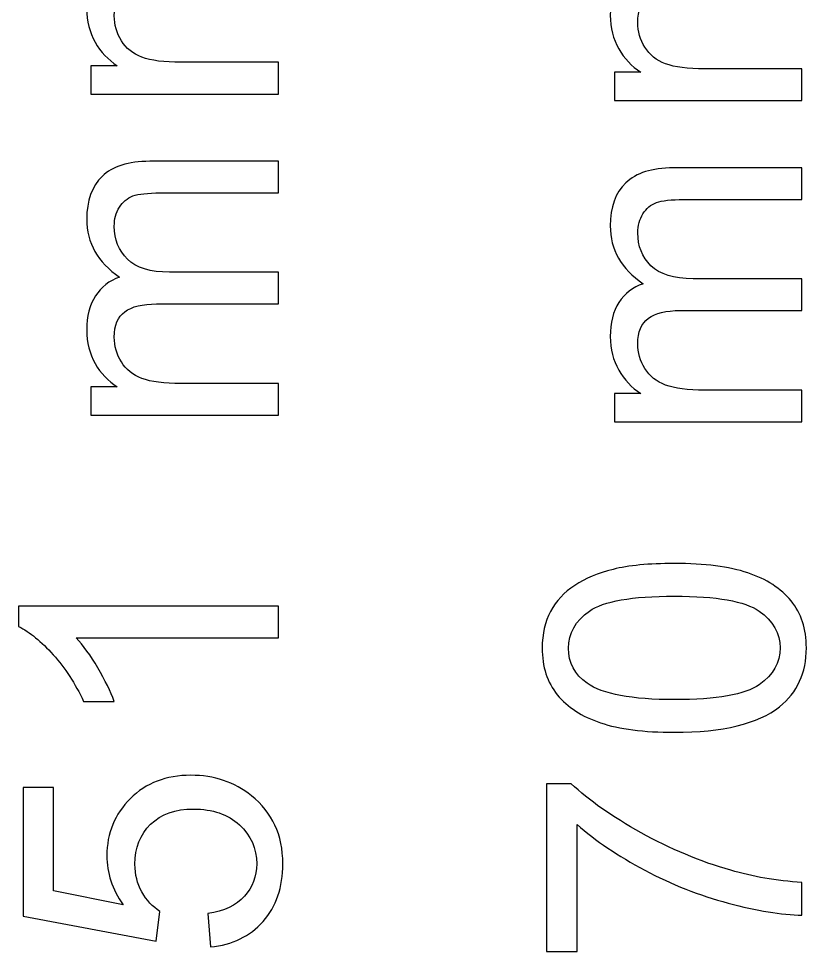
# Model space of a CAD drawing. Header units: millimetres. Extents: x -62 to 58, y -47 to 48.
# Drawn here: x 43.72 to 54.49, y -8.81 to 3.93 of the extents above; entities that cross this region are included whole.
import ezdxf

# ---------------------------------------------------------------- set-up
doc = ezdxf.new("R2010")
doc.units = ezdxf.units.MM
doc.header["$MEASUREMENT"] = 0
doc.layers.add('BG_OUTLINE', color=7, linetype='Continuous')

msp = doc.modelspace()

# ---------------------------------------------------------------- linework, layer by layer
at = {"layer": 'BG_OUTLINE'}
for points, knots in [([(47.2731, 2.9009), (47.2731, 2.9009), (44.7123, 2.9009), (44.7123, 2.9009), (44.7123, 2.9009), (44.7123, 2.9009), (44.7123, 3.2886), (44.7123, 3.2886), (44.7123, 3.2886), (44.7123, 3.2886), (45.0712, 3.2886), (45.0712, 3.2886), (45.0712, 3.2886), (44.9461, 3.3692), (44.8449, 3.4762), (44.7691, 3.6096), (44.7691, 3.6096), (44.6926, 3.7429), (44.6539, 3.8952), (44.6539, 4.0656), (44.6539, 4.0656), (44.6539, 4.2549), (44.6934, 4.4105), (44.7724, 4.5315), (44.7724, 4.5315), (44.8514, 4.6533), (44.9609, 4.7389), (45.1025, 4.7883), (45.1025, 4.7883), (44.8037, 4.9916), (44.6539, 5.255), (44.6539, 5.5793), (44.6539, 5.5793), (44.6539, 5.8337), (44.7247, 6.0288), (44.8654, 6.1654), (44.8654, 6.1654), (45.0062, 6.302), (45.2227, 6.3704), (45.5149, 6.3704), (45.5149, 6.3704), (45.5149, 6.3704), (47.2731, 6.3704), (47.2731, 6.3704), (47.2731, 6.3704), (47.2731, 6.3704), (47.2731, 5.939), (47.2731, 5.939), (47.2731, 5.939), (47.2731, 5.939), (45.6598, 5.939), (45.6598, 5.939), (45.6598, 5.939), (45.4861, 5.939), (45.361, 5.9251), (45.2844, 5.8971), (45.2844, 5.8971), (45.2087, 5.8683), (45.1469, 5.8172), (45.1, 5.744), (45.1, 5.744), (45.0539, 5.6699), (45.0301, 5.5826), (45.0301, 5.483), (45.0301, 5.483), (45.0301, 5.3028), (45.0902, 5.1538), (45.2103, 5.0344), (45.2103, 5.0344), (45.3297, 4.9159), (45.5215, 4.8558), (45.7849, 4.8558), (45.7849, 4.8558), (45.7849, 4.8558), (47.2731, 4.8558), (47.2731, 4.8558), (47.2731, 4.8558), (47.2731, 4.8558), (47.2731, 4.422), (47.2731, 4.422), (47.2731, 4.422), (47.2731, 4.422), (45.6095, 4.422), (45.6095, 4.422), (45.6095, 4.422), (45.4161, 4.422), (45.2712, 4.3866), (45.1749, 4.3158), (45.1749, 4.3158), (45.0786, 4.245), (45.0301, 4.1298), (45.0301, 3.9685), (45.0301, 3.9685), (45.0301, 3.8466), (45.0622, 3.7339), (45.1272, 3.6302), (45.1272, 3.6302), (45.1914, 3.5264), (45.2852, 3.4507), (45.4087, 3.4046), (45.4087, 3.4046), (45.533, 3.3577), (45.7116, 3.3347), (45.9446, 3.3347), (45.9446, 3.3347), (45.9446, 3.3347), (47.2731, 3.3347), (47.2731, 3.3347), (47.2731, 3.3347), (47.2731, 3.3347), (47.2731, 2.9009), (47.2731, 2.9009)], [0, 0, 0, 0, 0.0357143, 0.0357143, 0.0357143, 0.0357143, 0.0714286, 0.0714286, 0.0714286, 0.0714286, 0.1071429, 0.1071429, 0.1071429, 0.1071429, 0.1428571, 0.1428571, 0.1428571, 0.1428571, 0.1785714, 0.1785714, 0.1785714, 0.1785714, 0.2142857, 0.2142857, 0.2142857, 0.2142857, 0.25, 0.25, 0.25, 0.25, 0.2857143, 0.2857143, 0.2857143, 0.2857143, 0.3214286, 0.3214286, 0.3214286, 0.3214286, 0.3571429, 0.3571429, 0.3571429, 0.3571429, 0.3928571, 0.3928571, 0.3928571, 0.3928571, 0.4285714, 0.4285714, 0.4285714, 0.4285714, 0.4642857, 0.4642857, 0.4642857, 0.4642857, 0.5, 0.5, 0.5, 0.5, 0.5357143, 0.5357143, 0.5357143, 0.5357143, 0.5714286, 0.5714286, 0.5714286, 0.5714286, 0.6071429, 0.6071429, 0.6071429, 0.6071429, 0.6428571, 0.6428571, 0.6428571, 0.6428571, 0.6785714, 0.6785714, 0.6785714, 0.6785714, 0.7142857, 0.7142857, 0.7142857, 0.7142857, 0.75, 0.75, 0.75, 0.75, 0.7857143, 0.7857143, 0.7857143, 0.7857143, 0.8214286, 0.8214286, 0.8214286, 0.8214286, 0.8571429, 0.8571429, 0.8571429, 0.8571429, 0.8928571, 0.8928571, 0.8928571, 0.8928571, 0.9285714, 0.9285714, 0.9285714, 0.9285714, 0.9642857, 0.9642857, 0.9642857, 0.9642857, 1, 1, 1, 1]), ([(54.4269, 2.8111), (54.4269, 2.8111), (51.8661, 2.8111), (51.8661, 2.8111), (51.8661, 2.8111), (51.8661, 2.8111), (51.8661, 3.1988), (51.8661, 3.1988), (51.8661, 3.1988), (51.8661, 3.1988), (52.225, 3.1988), (52.225, 3.1988), (52.225, 3.1988), (52.0999, 3.2794), (51.9987, 3.3864), (51.9229, 3.5198), (51.9229, 3.5198), (51.8464, 3.6531), (51.8077, 3.8054), (51.8077, 3.9758), (51.8077, 3.9758), (51.8077, 4.1651), (51.8472, 4.3207), (51.9262, 4.4417), (51.9262, 4.4417), (52.0052, 4.5635), (52.1147, 4.6491), (52.2563, 4.6985), (52.2563, 4.6985), (51.9575, 4.9018), (51.8077, 5.1652), (51.8077, 5.4895), (51.8077, 5.4895), (51.8077, 5.7439), (51.8785, 5.939), (52.0192, 6.0756), (52.0192, 6.0756), (52.16, 6.2122), (52.3765, 6.2806), (52.6687, 6.2806), (52.6687, 6.2806), (52.6687, 6.2806), (54.4269, 6.2806), (54.4269, 6.2806), (54.4269, 6.2806), (54.4269, 6.2806), (54.4269, 5.8492), (54.4269, 5.8492), (54.4269, 5.8492), (54.4269, 5.8492), (52.8136, 5.8492), (52.8136, 5.8492), (52.8136, 5.8492), (52.6399, 5.8492), (52.5148, 5.8353), (52.4382, 5.8073), (52.4382, 5.8073), (52.3625, 5.7785), (52.3007, 5.7274), (52.2538, 5.6542), (52.2538, 5.6542), (52.2077, 5.5801), (52.1839, 5.4928), (52.1839, 5.3932), (52.1839, 5.3932), (52.1839, 5.213), (52.244, 5.064), (52.3641, 4.9446), (52.3641, 4.9446), (52.4835, 4.8261), (52.6753, 4.766), (52.9387, 4.766), (52.9387, 4.766), (52.9387, 4.766), (54.4269, 4.766), (54.4269, 4.766), (54.4269, 4.766), (54.4269, 4.766), (54.4269, 4.3322), (54.4269, 4.3322), (54.4269, 4.3322), (54.4269, 4.3322), (52.7633, 4.3322), (52.7633, 4.3322), (52.7633, 4.3322), (52.5699, 4.3322), (52.425, 4.2968), (52.3287, 4.226), (52.3287, 4.226), (52.2324, 4.1552), (52.1839, 4.04), (52.1839, 3.8787), (52.1839, 3.8787), (52.1839, 3.7568), (52.216, 3.6441), (52.281, 3.5404), (52.281, 3.5404), (52.3452, 3.4366), (52.439, 3.3609), (52.5625, 3.3148), (52.5625, 3.3148), (52.6868, 3.2679), (52.8654, 3.2449), (53.0984, 3.2449), (53.0984, 3.2449), (53.0984, 3.2449), (54.4269, 3.2449), (54.4269, 3.2449), (54.4269, 3.2449), (54.4269, 3.2449), (54.4269, 2.8111), (54.4269, 2.8111)], [0, 0, 0, 0, 0.0357143, 0.0357143, 0.0357143, 0.0357143, 0.0714286, 0.0714286, 0.0714286, 0.0714286, 0.1071429, 0.1071429, 0.1071429, 0.1071429, 0.1428571, 0.1428571, 0.1428571, 0.1428571, 0.1785714, 0.1785714, 0.1785714, 0.1785714, 0.2142857, 0.2142857, 0.2142857, 0.2142857, 0.25, 0.25, 0.25, 0.25, 0.2857143, 0.2857143, 0.2857143, 0.2857143, 0.3214286, 0.3214286, 0.3214286, 0.3214286, 0.3571429, 0.3571429, 0.3571429, 0.3571429, 0.3928571, 0.3928571, 0.3928571, 0.3928571, 0.4285714, 0.4285714, 0.4285714, 0.4285714, 0.4642857, 0.4642857, 0.4642857, 0.4642857, 0.5, 0.5, 0.5, 0.5, 0.5357143, 0.5357143, 0.5357143, 0.5357143, 0.5714286, 0.5714286, 0.5714286, 0.5714286, 0.6071429, 0.6071429, 0.6071429, 0.6071429, 0.6428571, 0.6428571, 0.6428571, 0.6428571, 0.6785714, 0.6785714, 0.6785714, 0.6785714, 0.7142857, 0.7142857, 0.7142857, 0.7142857, 0.75, 0.75, 0.75, 0.75, 0.7857143, 0.7857143, 0.7857143, 0.7857143, 0.8214286, 0.8214286, 0.8214286, 0.8214286, 0.8571429, 0.8571429, 0.8571429, 0.8571429, 0.8928571, 0.8928571, 0.8928571, 0.8928571, 0.9285714, 0.9285714, 0.9285714, 0.9285714, 0.9642857, 0.9642857, 0.9642857, 0.9642857, 1, 1, 1, 1]), ([(47.2731, -1.4875), (47.2731, -1.4875), (44.7123, -1.4875), (44.7123, -1.4875), (44.7123, -1.4875), (44.7123, -1.4875), (44.7123, -1.0998), (44.7123, -1.0998), (44.7123, -1.0998), (44.7123, -1.0998), (45.0712, -1.0998), (45.0712, -1.0998), (45.0712, -1.0998), (44.9461, -1.0192), (44.8449, -0.9122), (44.7691, -0.7788), (44.7691, -0.7788), (44.6926, -0.6455), (44.6539, -0.4932), (44.6539, -0.3228), (44.6539, -0.3228), (44.6539, -0.1335), (44.6934, 0.0221), (44.7724, 0.1431), (44.7724, 0.1431), (44.8514, 0.2649), (44.9609, 0.3505), (45.1025, 0.3999), (45.1025, 0.3999), (44.8037, 0.6032), (44.6539, 0.8666), (44.6539, 1.1909), (44.6539, 1.1909), (44.6539, 1.4453), (44.7247, 1.6404), (44.8654, 1.777), (44.8654, 1.777), (45.0062, 1.9136), (45.2227, 1.982), (45.5149, 1.982), (45.5149, 1.982), (45.5149, 1.982), (47.2731, 1.982), (47.2731, 1.982), (47.2731, 1.982), (47.2731, 1.982), (47.2731, 1.5506), (47.2731, 1.5506), (47.2731, 1.5506), (47.2731, 1.5506), (45.6598, 1.5506), (45.6598, 1.5506), (45.6598, 1.5506), (45.4861, 1.5506), (45.361, 1.5367), (45.2844, 1.5087), (45.2844, 1.5087), (45.2087, 1.4799), (45.1469, 1.4288), (45.1, 1.3556), (45.1, 1.3556), (45.0539, 1.2815), (45.0301, 1.1942), (45.0301, 1.0946), (45.0301, 1.0946), (45.0301, 0.9144), (45.0902, 0.7654), (45.2103, 0.646), (45.2103, 0.646), (45.3297, 0.5275), (45.5215, 0.4674), (45.7849, 0.4674), (45.7849, 0.4674), (45.7849, 0.4674), (47.2731, 0.4674), (47.2731, 0.4674), (47.2731, 0.4674), (47.2731, 0.4674), (47.2731, 0.0336), (47.2731, 0.0336), (47.2731, 0.0336), (47.2731, 0.0336), (45.6095, 0.0336), (45.6095, 0.0336), (45.6095, 0.0336), (45.4161, 0.0336), (45.2712, -0.0018), (45.1749, -0.0726), (45.1749, -0.0726), (45.0786, -0.1434), (45.0301, -0.2586), (45.0301, -0.4199), (45.0301, -0.4199), (45.0301, -0.5418), (45.0622, -0.6545), (45.1272, -0.7582), (45.1272, -0.7582), (45.1914, -0.862), (45.2852, -0.9377), (45.4087, -0.9838), (45.4087, -0.9838), (45.533, -1.0307), (45.7116, -1.0537), (45.9446, -1.0537), (45.9446, -1.0537), (45.9446, -1.0537), (47.2731, -1.0537), (47.2731, -1.0537), (47.2731, -1.0537), (47.2731, -1.0537), (47.2731, -1.4875), (47.2731, -1.4875)], [0, 0, 0, 0, 0.0357143, 0.0357143, 0.0357143, 0.0357143, 0.0714286, 0.0714286, 0.0714286, 0.0714286, 0.1071429, 0.1071429, 0.1071429, 0.1071429, 0.1428571, 0.1428571, 0.1428571, 0.1428571, 0.1785714, 0.1785714, 0.1785714, 0.1785714, 0.2142857, 0.2142857, 0.2142857, 0.2142857, 0.25, 0.25, 0.25, 0.25, 0.2857143, 0.2857143, 0.2857143, 0.2857143, 0.3214286, 0.3214286, 0.3214286, 0.3214286, 0.3571429, 0.3571429, 0.3571429, 0.3571429, 0.3928571, 0.3928571, 0.3928571, 0.3928571, 0.4285714, 0.4285714, 0.4285714, 0.4285714, 0.4642857, 0.4642857, 0.4642857, 0.4642857, 0.5, 0.5, 0.5, 0.5, 0.5357143, 0.5357143, 0.5357143, 0.5357143, 0.5714286, 0.5714286, 0.5714286, 0.5714286, 0.6071429, 0.6071429, 0.6071429, 0.6071429, 0.6428571, 0.6428571, 0.6428571, 0.6428571, 0.6785714, 0.6785714, 0.6785714, 0.6785714, 0.7142857, 0.7142857, 0.7142857, 0.7142857, 0.75, 0.75, 0.75, 0.75, 0.7857143, 0.7857143, 0.7857143, 0.7857143, 0.8214286, 0.8214286, 0.8214286, 0.8214286, 0.8571429, 0.8571429, 0.8571429, 0.8571429, 0.8928571, 0.8928571, 0.8928571, 0.8928571, 0.9285714, 0.9285714, 0.9285714, 0.9285714, 0.9642857, 0.9642857, 0.9642857, 0.9642857, 1, 1, 1, 1]), ([(54.4269, -1.5773), (54.4269, -1.5773), (51.8661, -1.5773), (51.8661, -1.5773), (51.8661, -1.5773), (51.8661, -1.5773), (51.8661, -1.1896), (51.8661, -1.1896), (51.8661, -1.1896), (51.8661, -1.1896), (52.225, -1.1896), (52.225, -1.1896), (52.225, -1.1896), (52.0999, -1.109), (51.9987, -1.002), (51.9229, -0.8686), (51.9229, -0.8686), (51.8464, -0.7353), (51.8077, -0.583), (51.8077, -0.4126), (51.8077, -0.4126), (51.8077, -0.2233), (51.8472, -0.0677), (51.9262, 0.0533), (51.9262, 0.0533), (52.0052, 0.1751), (52.1147, 0.2607), (52.2563, 0.3101), (52.2563, 0.3101), (51.9575, 0.5134), (51.8077, 0.7768), (51.8077, 1.1011), (51.8077, 1.1011), (51.8077, 1.3555), (51.8785, 1.5506), (52.0192, 1.6872), (52.0192, 1.6872), (52.16, 1.8238), (52.3765, 1.8922), (52.6687, 1.8922), (52.6687, 1.8922), (52.6687, 1.8922), (54.4269, 1.8922), (54.4269, 1.8922), (54.4269, 1.8922), (54.4269, 1.8922), (54.4269, 1.4608), (54.4269, 1.4608), (54.4269, 1.4608), (54.4269, 1.4608), (52.8136, 1.4608), (52.8136, 1.4608), (52.8136, 1.4608), (52.6399, 1.4608), (52.5148, 1.4469), (52.4382, 1.4189), (52.4382, 1.4189), (52.3625, 1.3901), (52.3007, 1.339), (52.2538, 1.2658), (52.2538, 1.2658), (52.2077, 1.1917), (52.1839, 1.1044), (52.1839, 1.0048), (52.1839, 1.0048), (52.1839, 0.8246), (52.244, 0.6756), (52.3641, 0.5562), (52.3641, 0.5562), (52.4835, 0.4377), (52.6753, 0.3776), (52.9387, 0.3776), (52.9387, 0.3776), (52.9387, 0.3776), (54.4269, 0.3776), (54.4269, 0.3776), (54.4269, 0.3776), (54.4269, 0.3776), (54.4269, -0.0562), (54.4269, -0.0562), (54.4269, -0.0562), (54.4269, -0.0562), (52.7633, -0.0562), (52.7633, -0.0562), (52.7633, -0.0562), (52.5699, -0.0562), (52.425, -0.0916), (52.3287, -0.1624), (52.3287, -0.1624), (52.2324, -0.2332), (52.1839, -0.3484), (52.1839, -0.5097), (52.1839, -0.5097), (52.1839, -0.6316), (52.216, -0.7443), (52.281, -0.848), (52.281, -0.848), (52.3452, -0.9518), (52.439, -1.0275), (52.5625, -1.0736), (52.5625, -1.0736), (52.6868, -1.1205), (52.8654, -1.1435), (53.0984, -1.1435), (53.0984, -1.1435), (53.0984, -1.1435), (54.4269, -1.1435), (54.4269, -1.1435), (54.4269, -1.1435), (54.4269, -1.1435), (54.4269, -1.5773), (54.4269, -1.5773)], [0, 0, 0, 0, 0.0357143, 0.0357143, 0.0357143, 0.0357143, 0.0714286, 0.0714286, 0.0714286, 0.0714286, 0.1071429, 0.1071429, 0.1071429, 0.1071429, 0.1428571, 0.1428571, 0.1428571, 0.1428571, 0.1785714, 0.1785714, 0.1785714, 0.1785714, 0.2142857, 0.2142857, 0.2142857, 0.2142857, 0.25, 0.25, 0.25, 0.25, 0.2857143, 0.2857143, 0.2857143, 0.2857143, 0.3214286, 0.3214286, 0.3214286, 0.3214286, 0.3571429, 0.3571429, 0.3571429, 0.3571429, 0.3928571, 0.3928571, 0.3928571, 0.3928571, 0.4285714, 0.4285714, 0.4285714, 0.4285714, 0.4642857, 0.4642857, 0.4642857, 0.4642857, 0.5, 0.5, 0.5, 0.5, 0.5357143, 0.5357143, 0.5357143, 0.5357143, 0.5714286, 0.5714286, 0.5714286, 0.5714286, 0.6071429, 0.6071429, 0.6071429, 0.6071429, 0.6428571, 0.6428571, 0.6428571, 0.6428571, 0.6785714, 0.6785714, 0.6785714, 0.6785714, 0.7142857, 0.7142857, 0.7142857, 0.7142857, 0.75, 0.75, 0.75, 0.75, 0.7857143, 0.7857143, 0.7857143, 0.7857143, 0.8214286, 0.8214286, 0.8214286, 0.8214286, 0.8571429, 0.8571429, 0.8571429, 0.8571429, 0.8928571, 0.8928571, 0.8928571, 0.8928571, 0.9285714, 0.9285714, 0.9285714, 0.9285714, 0.9642857, 0.9642857, 0.9642857, 0.9642857, 1, 1, 1, 1]), ([(52.6835, -5.8173), (52.2654, -5.8173), (51.9287, -5.7745), (51.6743, -5.6881), (51.6743, -5.6881), (51.4192, -5.6025), (51.2224, -5.4741), (51.0842, -5.3045), (51.0842, -5.3045), (50.9459, -5.135), (50.8775, -4.9218), (50.8775, -4.665), (50.8775, -4.665), (50.8775, -4.4748), (50.9154, -4.3085), (50.992, -4.1653), (50.992, -4.1653), (51.0677, -4.0221), (51.178, -3.9044), (51.322, -3.8105), (51.322, -3.8105), (51.4661, -3.7175), (51.6414, -3.6443), (51.848, -3.5916), (51.848, -3.5916), (52.0546, -3.5381), (52.3328, -3.5117), (52.6835, -3.5117), (52.6835, -3.5117), (53.0984, -3.5117), (53.4326, -3.5545), (53.6877, -3.6393), (53.6877, -3.6393), (53.9429, -3.7249), (54.1396, -3.8525), (54.2787, -4.0221), (54.2787, -4.0221), (54.4178, -4.1917), (54.487, -4.4057), (54.487, -4.665), (54.487, -4.665), (54.487, -5.0057), (54.3652, -5.2732), (54.1207, -5.4675), (54.1207, -5.4675), (53.8268, -5.7005), (53.3469, -5.8173), (52.6835, -5.8173)], [0, 0, 0, 0, 0.0833333, 0.0833333, 0.0833333, 0.0833333, 0.1666667, 0.1666667, 0.1666667, 0.1666667, 0.25, 0.25, 0.25, 0.25, 0.3333333, 0.3333333, 0.3333333, 0.3333333, 0.4166667, 0.4166667, 0.4166667, 0.4166667, 0.5, 0.5, 0.5, 0.5, 0.5833333, 0.5833333, 0.5833333, 0.5833333, 0.6666667, 0.6666667, 0.6666667, 0.6666667, 0.75, 0.75, 0.75, 0.75, 0.8333333, 0.8333333, 0.8333333, 0.8333333, 0.9166667, 0.9166667, 0.9166667, 0.9166667, 1, 1, 1, 1]), ([(52.6835, -5.3712), (53.2638, -5.3712), (53.6499, -5.3029), (53.8425, -5.1671), (53.8425, -5.1671), (54.0343, -5.0312), (54.1306, -4.8642), (54.1306, -4.665), (54.1306, -4.665), (54.1306, -4.4649), (54.0334, -4.2978), (53.8408, -4.162), (53.8408, -4.162), (53.6482, -4.0262), (53.2622, -3.9579), (52.6835, -3.9579), (52.6835, -3.9579), (52.1015, -3.9579), (51.7147, -4.0262), (51.5237, -4.162), (51.5237, -4.162), (51.3319, -4.2978), (51.2364, -4.4666), (51.2364, -4.6691), (51.2364, -4.6691), (51.2364, -4.8691), (51.3212, -5.028), (51.49, -5.1473), (51.49, -5.1473), (51.7048, -5.2963), (52.1032, -5.3712), (52.6835, -5.3712)], [0, 0, 0, 0, 0.125, 0.125, 0.125, 0.125, 0.25, 0.25, 0.25, 0.25, 0.375, 0.375, 0.375, 0.375, 0.5, 0.5, 0.5, 0.5, 0.625, 0.625, 0.625, 0.625, 0.75, 0.75, 0.75, 0.75, 0.875, 0.875, 0.875, 0.875, 1, 1, 1, 1]), ([(47.2731, -4.0928), (47.2731, -4.0928), (47.2731, -4.5266), (47.2731, -4.5266), (47.2731, -4.5266), (47.2731, -4.5266), (44.5074, -4.5266), (44.5074, -4.5266), (44.5074, -4.5266), (44.607, -4.6311), (44.7066, -4.7678), (44.8062, -4.9373), (44.8062, -4.9373), (44.9058, -5.1077), (44.9807, -5.26), (45.0301, -5.395), (45.0301, -5.395), (45.0301, -5.395), (44.6111, -5.395), (44.6111, -5.395), (44.6111, -5.395), (44.4967, -5.1522), (44.3584, -4.9398), (44.1962, -4.7579), (44.1962, -4.7579), (44.0332, -4.5768), (43.876, -4.4476), (43.7237, -4.3718), (43.7237, -4.3718), (43.7237, -4.3718), (43.7237, -4.0928), (43.7237, -4.0928), (43.7237, -4.0928), (43.7237, -4.0928), (47.2731, -4.0928), (47.2731, -4.0928)], [0, 0, 0, 0, 0.1111111, 0.1111111, 0.1111111, 0.1111111, 0.2222222, 0.2222222, 0.2222222, 0.2222222, 0.3333333, 0.3333333, 0.3333333, 0.3333333, 0.4444444, 0.4444444, 0.4444444, 0.4444444, 0.5555556, 0.5555556, 0.5555556, 0.5555556, 0.6666667, 0.6666667, 0.6666667, 0.6666667, 0.7777778, 0.7777778, 0.7777778, 0.7777778, 0.8888889, 0.8888889, 0.8888889, 0.8888889, 1, 1, 1, 1]), ([(46.3471, -8.7487), (46.3471, -8.7487), (46.3084, -8.2927), (46.3084, -8.2927), (46.3084, -8.2927), (46.5306, -8.259), (46.6969, -8.1808), (46.8089, -8.0581), (46.8089, -8.0581), (46.9208, -7.9347), (46.9768, -7.7865), (46.9768, -7.6128), (46.9768, -7.6128), (46.9768, -7.4037), (46.8978, -7.2268), (46.7405, -7.0827), (46.7405, -7.0827), (46.5825, -6.9378), (46.3734, -6.8654), (46.1133, -6.8654), (46.1133, -6.8654), (45.8655, -6.8654), (45.6705, -6.9346), (45.5272, -7.0737), (45.5272, -7.0737), (45.384, -7.2128), (45.3124, -7.3947), (45.3124, -7.6202), (45.3124, -7.6202), (45.3124, -7.7602), (45.3445, -7.8861), (45.4079, -7.9989), (45.4079, -7.9989), (45.4713, -8.1116), (45.5536, -8.1997), (45.6548, -8.2639), (45.6548, -8.2639), (45.6548, -8.2639), (45.6021, -8.6714), (45.6021, -8.6714), (45.6021, -8.6714), (45.6021, -8.6714), (43.7863, -8.3289), (43.7863, -8.3289), (43.7863, -8.3289), (43.7863, -8.3289), (43.7863, -6.5707), (43.7863, -6.5707), (43.7863, -6.5707), (43.7863, -6.5707), (44.2012, -6.5707), (44.2012, -6.5707), (44.2012, -6.5707), (44.2012, -6.5707), (44.2012, -7.9816), (44.2012, -7.9816), (44.2012, -7.9816), (44.2012, -7.9816), (45.1511, -8.1725), (45.1511, -8.1725), (45.1511, -8.1725), (45.0029, -7.9602), (44.9288, -7.7371), (44.9288, -7.5042), (44.9288, -7.5042), (44.9288, -7.1955), (45.0358, -6.9354), (45.2498, -6.723), (45.2498, -6.723), (45.4639, -6.5106), (45.7388, -6.4045), (46.0746, -6.4045), (46.0746, -6.4045), (46.3948, -6.4045), (46.6714, -6.4983), (46.9043, -6.6843), (46.9043, -6.6843), (47.19, -6.9115), (47.3332, -7.221), (47.3332, -7.6128), (47.3332, -7.6128), (47.3332, -7.9347), (47.2435, -8.1972), (47.0632, -8.4006), (47.0632, -8.4006), (46.8829, -8.6039), (46.6442, -8.7199), (46.3471, -8.7487)], [0, 0, 0, 0, 0.0454545, 0.0454545, 0.0454545, 0.0454545, 0.0909091, 0.0909091, 0.0909091, 0.0909091, 0.1363636, 0.1363636, 0.1363636, 0.1363636, 0.1818182, 0.1818182, 0.1818182, 0.1818182, 0.2272727, 0.2272727, 0.2272727, 0.2272727, 0.2727273, 0.2727273, 0.2727273, 0.2727273, 0.3181818, 0.3181818, 0.3181818, 0.3181818, 0.3636364, 0.3636364, 0.3636364, 0.3636364, 0.4090909, 0.4090909, 0.4090909, 0.4090909, 0.4545455, 0.4545455, 0.4545455, 0.4545455, 0.5, 0.5, 0.5, 0.5, 0.5454545, 0.5454545, 0.5454545, 0.5454545, 0.5909091, 0.5909091, 0.5909091, 0.5909091, 0.6363636, 0.6363636, 0.6363636, 0.6363636, 0.6818182, 0.6818182, 0.6818182, 0.6818182, 0.7272727, 0.7272727, 0.7272727, 0.7272727, 0.7727273, 0.7727273, 0.7727273, 0.7727273, 0.8181818, 0.8181818, 0.8181818, 0.8181818, 0.8636364, 0.8636364, 0.8636364, 0.8636364, 0.9090909, 0.9090909, 0.9090909, 0.9090909, 0.9545455, 0.9545455, 0.9545455, 0.9545455, 1, 1, 1, 1]), ([(51.355, -8.8097), (51.355, -8.8097), (50.9376, -8.8097), (50.9376, -8.8097), (50.9376, -8.8097), (50.9376, -8.8097), (50.9376, -6.5214), (50.9376, -6.5214), (50.9376, -6.5214), (50.9376, -6.5214), (51.2751, -6.5214), (51.2751, -6.5214), (51.2751, -6.5214), (51.5147, -6.7461), (51.8332, -6.9692), (52.23, -7.1906), (52.23, -7.1906), (52.6267, -7.4112), (53.0358, -7.5824), (53.4548, -7.7026), (53.4548, -7.7026), (53.7511, -7.7899), (54.0746, -7.845), (54.4269, -7.8689), (54.4269, -7.8689), (54.4269, -7.8689), (54.4269, -8.315), (54.4269, -8.315), (54.4269, -8.315), (54.1487, -8.3101), (53.8128, -8.2558), (53.4186, -8.1512), (53.4186, -8.1512), (53.0251, -8.0467), (52.6448, -7.8969), (52.2793, -7.7018), (52.2793, -7.7018), (51.9139, -7.5059), (51.6052, -7.2985), (51.355, -7.0779), (51.355, -7.0779), (51.355, -7.0779), (51.355, -8.8097), (51.355, -8.8097)], [0, 0, 0, 0, 0.0909091, 0.0909091, 0.0909091, 0.0909091, 0.1818182, 0.1818182, 0.1818182, 0.1818182, 0.2727273, 0.2727273, 0.2727273, 0.2727273, 0.3636364, 0.3636364, 0.3636364, 0.3636364, 0.4545455, 0.4545455, 0.4545455, 0.4545455, 0.5454545, 0.5454545, 0.5454545, 0.5454545, 0.6363636, 0.6363636, 0.6363636, 0.6363636, 0.7272727, 0.7272727, 0.7272727, 0.7272727, 0.8181818, 0.8181818, 0.8181818, 0.8181818, 0.9090909, 0.9090909, 0.9090909, 0.9090909, 1, 1, 1, 1])]:
    msp.add_open_spline(points, degree=3, knots=knots, dxfattribs=at)

doc.saveas('drawing.dxf')
